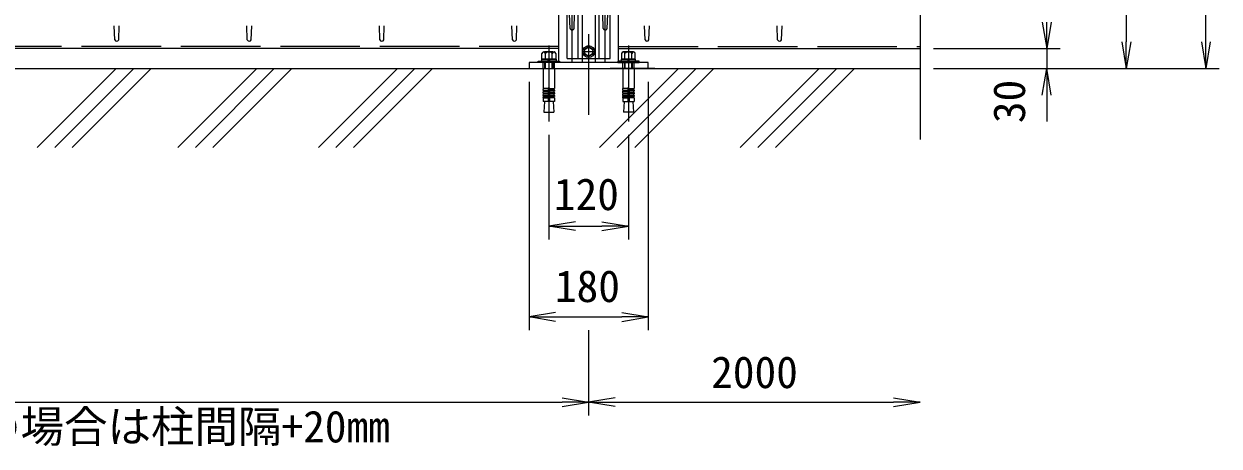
# Model space of a CAD drawing. Units: millimetres, scale not verified. Extents: x -4200 to 4200, y -2970 to 2970.
# Drawn here: x -2002 to -199, y -26 to 611 of the extents above; entities that cross this region are included whole.
import ezdxf
from ezdxf.enums import TextEntityAlignment as Align

# ---------------------------------------------------------------- set-up
doc = ezdxf.new("R2010")
doc.units = ezdxf.units.MM
doc.header["$LTSCALE"] = 20
doc.linetypes.add('DASHED', pattern=[7.5, 6, -1.5])
doc.linetypes.add('USER1', pattern=[50.8, 31.75, -6.35, 6.35, -6.35])
for name, color, linetype, lineweight in [('0-0_D-STR1', 1, 'Continuous', 18), ('0-1_D-BMK', 2, 'USER1', 13), ('0-2_D-STR-DIM', 7, 'Continuous', 9), ('0-3_D-STR3', 3, 'Continuous', 13), ('0-4_D-STR4', 7, 'Continuous', 9), ('0-5_0', 7, 'Continuous', 9), ('0-7_D-STR-TXT', 7, 'Continuous', 9), ('0-A_D-BGD', 7, 'Continuous', 9), ('0-B_D-DCR-HCH', 7, 'Continuous', 9)]:
    doc.layers.add(name, color=color, linetype=linetype, lineweight=lineweight)
doc.styles.add('ＭＳ ゴシック', font='')
doc.styles.get('ＭＳ ゴシック').set_extended_font_data('MS Gothic')

# ---------------------------------------------------------------- blocks, each defined once
blk = doc.blocks.new('_Open')
at = {"layer": '0-5_0'}
blk.add_line((-20, 3.33), (0, 0), dxfattribs=at)
blk.add_lwpolyline([(-20, -3.33), (0, 0), (-20, 0)], dxfattribs=at)

msp = doc.modelspace()

# ---------------------------------------------------------------- linework, layer by layer
at = {"layer": '0-0_D-STR1', "linetype": 'DASHED'}
for p, q in [((-1182.47, 558.92), (-1182.47, 723.92)), ((-1165.97, 558.92), (-1165.97, 723.92)), ((-1133.97, 558.92), (-1133.97, 723.92)), ((-1117.47, 558.92), (-1117.47, 723.92)), ((-1177.97, 604.25), (-1178.72, 625.75)), ((-1171.97, 604.25), (-1171.22, 625.75)), ((-1127.97, 604.25), (-1128.72, 625.75)), ((-1121.97, 604.25), (-1121.22, 625.75)), ((-1194.97, 576.92), (-3120.97, 576.92)), ((-1104.97, 576.92), (-649.97, 576.92)), ((-1182.47, 558.92), (-1117.47, 558.92))]:
    msp.add_line(p, q, dxfattribs=at)
at = {"layer": '0-0_D-STR1'}
for p, q in [((-1864.97, 587.05), (-1865.72, 608.55)), ((-1858.97, 587.05), (-1858.22, 608.55)), ((-1664.97, 587.05), (-1665.72, 608.55)), ((-1658.97, 587.05), (-1658.22, 608.55)), ((-1464.97, 587.05), (-1465.72, 608.55)), ((-1458.97, 587.05), (-1458.22, 608.55)), ((-1264.97, 587.05), (-1265.72, 608.55)), ((-1258.97, 587.05), (-1258.22, 608.55)), ((-1064.97, 587.05), (-1065.72, 608.55)), ((-1058.97, 587.05), (-1058.22, 608.55)), ((-864.97, 587.05), (-865.72, 608.55)), ((-858.97, 587.05), (-858.22, 608.55)), ((-1194.97, 573.92), (-3120.97, 573.92)), ((-1104.97, 573.92), (-649.97, 573.92))]:
    msp.add_line(p, q, dxfattribs=at)
at = {"layer": '0-0_D-STR1', "linetype": 'DASHED'}
for centre in [(-1174.97, 605.5), (-1124.97, 605.5)]:
    msp.add_arc(centre, 3.25, 202.61986, 337.38014, dxfattribs=at)
at = {"layer": '0-0_D-STR1'}
for centre in [(-1861.97, 588.3), (-1661.97, 588.3), (-1461.97, 588.3), (-1261.97, 588.3), (-1061.97, 588.3), (-861.97, 588.3)]:
    msp.add_arc(centre, 3.25, 202.61986, 337.38014, dxfattribs=at)
at = {"layer": '0-1_D-BMK'}
for p, q in [((-1149.97, 2373.92), (-1149.97, 473.92)), ((-1209.97, 578.82), (-1209.97, 463.83)), ((-1089.97, 578.82), (-1089.97, 463.83)), ((-1159.97, 569.42), (-1139.97, 569.42))]:
    msp.add_line(p, q, dxfattribs=at)
at = {"layer": '0-2_D-STR-DIM'}
for p, q in [((-218.93, 583.92), (-218.93, 2318.92)), ((-338.93, 2303.92), (-338.93, 583.92)), ((-649.97, 1483.27), (-649.97, 436.61)), ((-629.97, 573.92), (-438.93, 573.92)), ((-629.97, 573.92), (-438.93, 573.92)), ((-458.93, 573.92), (-458.93, 543.92)), ((-629.97, 543.92), (-318.93, 543.92)), ((-629.97, 543.92), (-438.93, 543.92)), ((-629.97, 543.92), (-198.93, 543.92)), ((-1239.97, 523.92), (-1239.97, 148.91)), ((-1059.97, 523.92), (-1059.97, 148.91)), ((-458.93, 503.92), (-458.93, 463.92)), ((-1209.97, 443.83), (-1209.97, 286.09)), ((-1089.97, 443.83), (-1089.97, 286.09)), ((-1169.97, 306.09), (-1129.97, 306.09)), ((-1199.97, 168.91), (-1099.97, 168.91)), ((-1149.97, 148.91), (-1149.97, 20.41)), ((-1149.97, 148.91), (-1149.97, 20.41)), ((-3129.97, 40.41), (-1189.97, 40.41)), ((-1109.97, 40.41), (-689.97, 40.41))]:
    msp.add_line(p, q, dxfattribs=at)
at = {"layer": '0-3_D-STR3'}
for p, q in [((-1174.97, 552.92), (-1174.97, 723.92)), ((-1159.97, 723.92), (-1159.97, 552.92)), ((-1139.97, 723.92), (-1139.97, 552.92)), ((-1124.97, 552.92), (-1124.97, 723.92)), ((-1194.97, 555.22), (-1194.97, 713.92)), ((-1104.97, 555.22), (-1104.97, 713.92))]:
    msp.add_line(p, q, dxfattribs=at)
at = {"layer": '0-3_D-STR3', "lineweight": 18}
for p, q in [((-1220.37, 558.22), (-1220.37, 566.52)), ((-1217.77, 569.02), (-1202.18, 569.02)), ((-1203.97, 569.02), (-1215.97, 569.02)), ((-1215.17, 558.22), (-1215.17, 566.52)), ((-1204.78, 558.22), (-1204.78, 566.52)), ((-1199.58, 566.52), (-1199.58, 558.22)), ((-1100.37, 566.52), (-1100.37, 558.22)), ((-1082.18, 569.02), (-1097.77, 569.02)), ((-1095.97, 569.02), (-1083.97, 569.02)), ((-1095.17, 558.22), (-1095.17, 566.52)), ((-1084.78, 558.22), (-1084.78, 566.52)), ((-1079.58, 558.22), (-1079.58, 566.52)), ((-1225.97, 552.92), (-1225.97, 555.22)), ((-1225.97, 555.22), (-1193.97, 555.22)), ((-1193.97, 552.92), (-1225.97, 552.92)), ((-1220.72, 558.22), (-1199.22, 558.22)), ((-1220.72, 555.22), (-1220.72, 558.22)), ((-1199.22, 555.22), (-1220.72, 555.22)), ((-1199.58, 558.22), (-1220.37, 558.22)), ((-1218.62, 543.92), (-1218.62, 513.88)), ((-1215.98, 543.92), (-1215.98, 552.92)), ((-1214.9, 543.92), (-1214.9, 552.92)), ((-1211.47, 555.22), (-1210.67, 558.22)), ((-1208.47, 558.22), (-1209.28, 555.22)), ((-1205.06, 543.92), (-1205.06, 552.92)), ((-1203.98, 552.92), (-1203.98, 543.92)), ((-1201.32, 543.92), (-1201.32, 513.88)), ((-1199.22, 558.22), (-1199.22, 555.22)), ((-1193.97, 555.22), (-1193.97, 552.92)), ((-1105.97, 555.22), (-1105.97, 552.92)), ((-1073.97, 555.22), (-1105.97, 555.22)), ((-1105.97, 552.92), (-1073.97, 552.92)), ((-1079.22, 558.22), (-1100.72, 558.22)), ((-1100.72, 558.22), (-1100.72, 555.22)), ((-1100.72, 555.22), (-1079.22, 555.22)), ((-1100.37, 558.22), (-1079.58, 558.22)), ((-1098.62, 543.92), (-1098.62, 513.88)), ((-1095.97, 552.92), (-1095.97, 543.92)), ((-1094.89, 543.92), (-1094.89, 552.92)), ((-1091.47, 558.22), (-1090.67, 555.22)), ((-1088.47, 555.22), (-1089.28, 558.22)), ((-1085.05, 543.92), (-1085.05, 552.92)), ((-1083.97, 543.92), (-1083.97, 552.92)), ((-1081.32, 543.92), (-1081.32, 513.88)), ((-1079.22, 555.22), (-1079.22, 558.22)), ((-1073.97, 552.92), (-1073.97, 555.22)), ((-1210.97, 513.88), (-1218.62, 513.88)), ((-1218.62, 511.38), (-1218.19, 513.84)), ((-1218.62, 511.38), (-1210.97, 511.38)), ((-1218.62, 511.38), (-1218.62, 509.88)), ((-1218.62, 509.88), (-1210.97, 509.88)), ((-1218.62, 507.38), (-1218.19, 509.84)), ((-1218.62, 507.38), (-1210.97, 507.38)), ((-1218.62, 507.38), (-1218.62, 505.88)), ((-1218.62, 505.88), (-1210.97, 505.88)), ((-1218.62, 503.38), (-1218.19, 505.84)), ((-1210.97, 513.88), (-1210.97, 493.92)), ((-1208.97, 513.88), (-1208.97, 493.92)), ((-1208.97, 513.88), (-1201.32, 513.88)), ((-1201.32, 511.38), (-1208.97, 511.38)), ((-1201.32, 509.88), (-1208.97, 509.88)), ((-1201.32, 507.38), (-1208.97, 507.38)), ((-1201.32, 505.88), (-1208.97, 505.88)), ((-1201.32, 511.38), (-1201.76, 513.84)), ((-1201.32, 507.38), (-1201.76, 509.84)), ((-1201.32, 503.38), (-1201.76, 505.84)), ((-1201.32, 511.38), (-1201.32, 509.88)), ((-1201.32, 507.38), (-1201.32, 505.88)), ((-1090.97, 513.88), (-1098.62, 513.88)), ((-1098.62, 511.38), (-1098.19, 513.84)), ((-1098.62, 511.38), (-1090.97, 511.38)), ((-1098.62, 511.38), (-1098.62, 509.88)), ((-1098.62, 509.88), (-1090.97, 509.88)), ((-1098.62, 507.38), (-1098.19, 509.84)), ((-1098.62, 507.38), (-1090.97, 507.38)), ((-1098.62, 507.38), (-1098.62, 505.88)), ((-1098.62, 505.88), (-1090.97, 505.88)), ((-1098.62, 503.38), (-1098.19, 505.84)), ((-1090.97, 513.88), (-1090.97, 493.92)), ((-1088.97, 513.88), (-1081.32, 513.88)), ((-1088.97, 513.88), (-1088.97, 493.92)), ((-1081.32, 511.38), (-1088.97, 511.38)), ((-1081.32, 509.88), (-1088.97, 509.88)), ((-1081.32, 507.38), (-1088.97, 507.38)), ((-1081.32, 505.88), (-1088.97, 505.88)), ((-1081.32, 511.38), (-1081.76, 513.84)), ((-1081.32, 507.38), (-1081.76, 509.84)), ((-1081.32, 503.38), (-1081.76, 505.84)), ((-1081.32, 511.38), (-1081.32, 509.88)), ((-1081.32, 507.38), (-1081.32, 505.88)), ((-1218.62, 503.38), (-1210.97, 503.38)), ((-1218.62, 503.38), (-1218.62, 501.88)), ((-1218.62, 501.88), (-1210.97, 501.88)), ((-1218.62, 499.42), (-1218.19, 501.88)), ((-1218.62, 499.42), (-1210.97, 499.42)), ((-1218.62, 499.42), (-1218.62, 493.92)), ((-1201.32, 493.92), (-1218.62, 493.92)), ((-1216.64, 493.92), (-1217.55, 477.82)), ((-1201.32, 503.38), (-1208.97, 503.38)), ((-1201.32, 501.88), (-1208.97, 501.88)), ((-1201.32, 499.42), (-1208.97, 499.42)), ((-1203.31, 493.92), (-1202.4, 477.82)), ((-1201.32, 499.42), (-1201.76, 501.88)), ((-1201.32, 503.38), (-1201.32, 501.88)), ((-1201.32, 499.42), (-1201.32, 493.92)), ((-1098.62, 503.38), (-1090.97, 503.38)), ((-1098.62, 503.38), (-1098.62, 501.88)), ((-1098.62, 499.42), (-1098.19, 501.88)), ((-1098.62, 501.88), (-1090.97, 501.88)), ((-1098.62, 499.42), (-1090.97, 499.42)), ((-1098.62, 499.42), (-1098.62, 493.92)), ((-1098.62, 493.92), (-1081.32, 493.92)), ((-1096.64, 493.92), (-1097.55, 477.82)), ((-1081.32, 503.38), (-1088.97, 503.38)), ((-1081.32, 501.88), (-1088.97, 501.88)), ((-1081.32, 499.42), (-1088.97, 499.42)), ((-1083.31, 493.92), (-1082.4, 477.82)), ((-1081.32, 499.42), (-1081.76, 501.88)), ((-1081.32, 503.38), (-1081.32, 501.88)), ((-1081.32, 499.42), (-1081.32, 493.92)), ((-1217.55, 477.82), (-1202.4, 477.82)), ((-1082.4, 477.82), (-1097.55, 477.82))]:
    msp.add_line(p, q, dxfattribs=at)
at = {"layer": '0-3_D-STR3', "linetype": 'DASHED'}
for p, q in [((-1218.47, 543.92), (-1218.47, 552.92)), ((-1201.46, 543.92), (-1201.46, 552.92)), ((-1098.49, 543.92), (-1098.49, 552.92)), ((-1081.47, 543.92), (-1081.47, 552.92)), ((-1081.47, 543.92), (-1081.47, 552.92))]:
    msp.add_line(p, q, dxfattribs=at)
at = {"layer": '0-3_D-STR3'}
for points in [[(-1143.47, 565.66), (-1149.97, 561.91), (-1156.47, 565.66), (-1156.47, 573.17), (-1149.97, 576.92), (-1143.47, 573.17)], [(-1239.97, 543.92), (-1059.97, 543.92), (-1059.97, 552.92), (-1239.97, 552.92)]]:
    msp.add_lwpolyline(points, close=True, dxfattribs=at)
for radius in [9, 6.25]:
    msp.add_circle((-1149.97, 569.42), radius, dxfattribs=at)
at = {"layer": '0-3_D-STR3', "lineweight": 18}
for centre, radius, start, end in [((-1217.77, 566.42), 2.6, 2.20423, 177.79577), ((-1209.97, 562.37), 6.65, 38.61324, 141.38676), ((-1202.18, 566.42), 2.6, 2.20423, 177.79577), ((-1097.77, 566.42), 2.6, 2.20423, 177.79577), ((-1089.97, 562.37), 6.65, 38.61324, 141.38676), ((-1082.18, 566.42), 2.6, 2.20423, 177.79577), ((-1209.97, 513.88), 1, 0, 180), ((-1089.97, 513.88), 1, 0, 180)]:
    msp.add_arc(centre, radius, start, end, dxfattribs=at)
at = {"layer": '0-4_D-STR4'}
msp.add_line((-1049.97, 543.92), (-1117.47, 543.92), dxfattribs=at)
at = {"layer": '0-A_D-BGD'}
msp.add_line((-3474.97, 543.92), (-649.97, 543.92), dxfattribs=at)
at = {"layer": '0-B_D-DCR-HCH'}
for p, q in [((-1981.91, 424.86), (-1862.85, 543.92)), ((-1955.39, 424.86), (-1836.33, 543.92)), ((-1928.88, 424.86), (-1809.81, 543.92)), ((-1769.78, 424.86), (-1650.71, 543.92)), ((-1743.26, 424.86), (-1624.2, 543.92)), ((-1716.74, 424.86), (-1597.68, 543.92)), ((-1557.64, 424.86), (-1438.58, 543.92)), ((-1531.13, 424.86), (-1412.07, 543.92)), ((-1504.61, 424.86), (-1385.55, 543.92)), ((-1133.38, 424.86), (-1014.32, 543.92)), ((-1106.86, 424.86), (-987.8, 543.92)), ((-1080.35, 424.86), (-961.29, 543.92)), ((-921.25, 424.86), (-802.19, 543.92)), ((-894.73, 424.86), (-775.67, 543.92)), ((-868.22, 424.86), (-749.15, 543.92))]:
    msp.add_line(p, q, dxfattribs=at)

# ---------------------------------------------------------------- block references
at = {"layer": '0-2_D-STR-DIM', "xscale": 2, "yscale": 2}
for p, rotation in [((-458.93, 573.92), 270), ((-458.93, 573.92), 270), ((-338.93, 543.92), 270), ((-218.93, 543.92), 270), ((-458.93, 543.92), 90), ((-1209.97, 306.09), 180), ((-1239.97, 168.91), 180), ((-1149.97, 40.41), 180)]:
    msp.add_blockref('_Open', p, dxfattribs=dict(at, rotation=rotation))
for p in [(-1089.97, 306.09), (-1059.97, 168.91), (-1149.97, 40.41), (-649.97, 40.41)]:
    msp.add_blockref('_Open', p, dxfattribs=at)

# ---------------------------------------------------------------- texts
at = {"layer": '0-2_D-STR-DIM', "style": 'ＭＳ ゴシック'}
msp.add_text('30', height=48.09, rotation=90, dxfattribs=at).set_placement((-477.19, 461.5), align=Align.BOTTOM_LEFT)
for s, p in [('120', (-1202.5, 315.75)), ('180', (-1200.9, 177.05)), ('2000', (-965.22, 47.16))]:
    msp.add_text(s, height=48.09, dxfattribs=at).set_placement(p, align=Align.BOTTOM_LEFT)
at = {"layer": '0-7_D-STR-TXT', "style": 'ＭＳ ゴシック'}
msp.add_text('端柱後付けベースプレートの場合は柱間隔+20mm', height=48.09, dxfattribs=at).set_placement((-2859.72, -34.86), align=Align.BOTTOM_LEFT)

doc.saveas('drawing.dxf')
